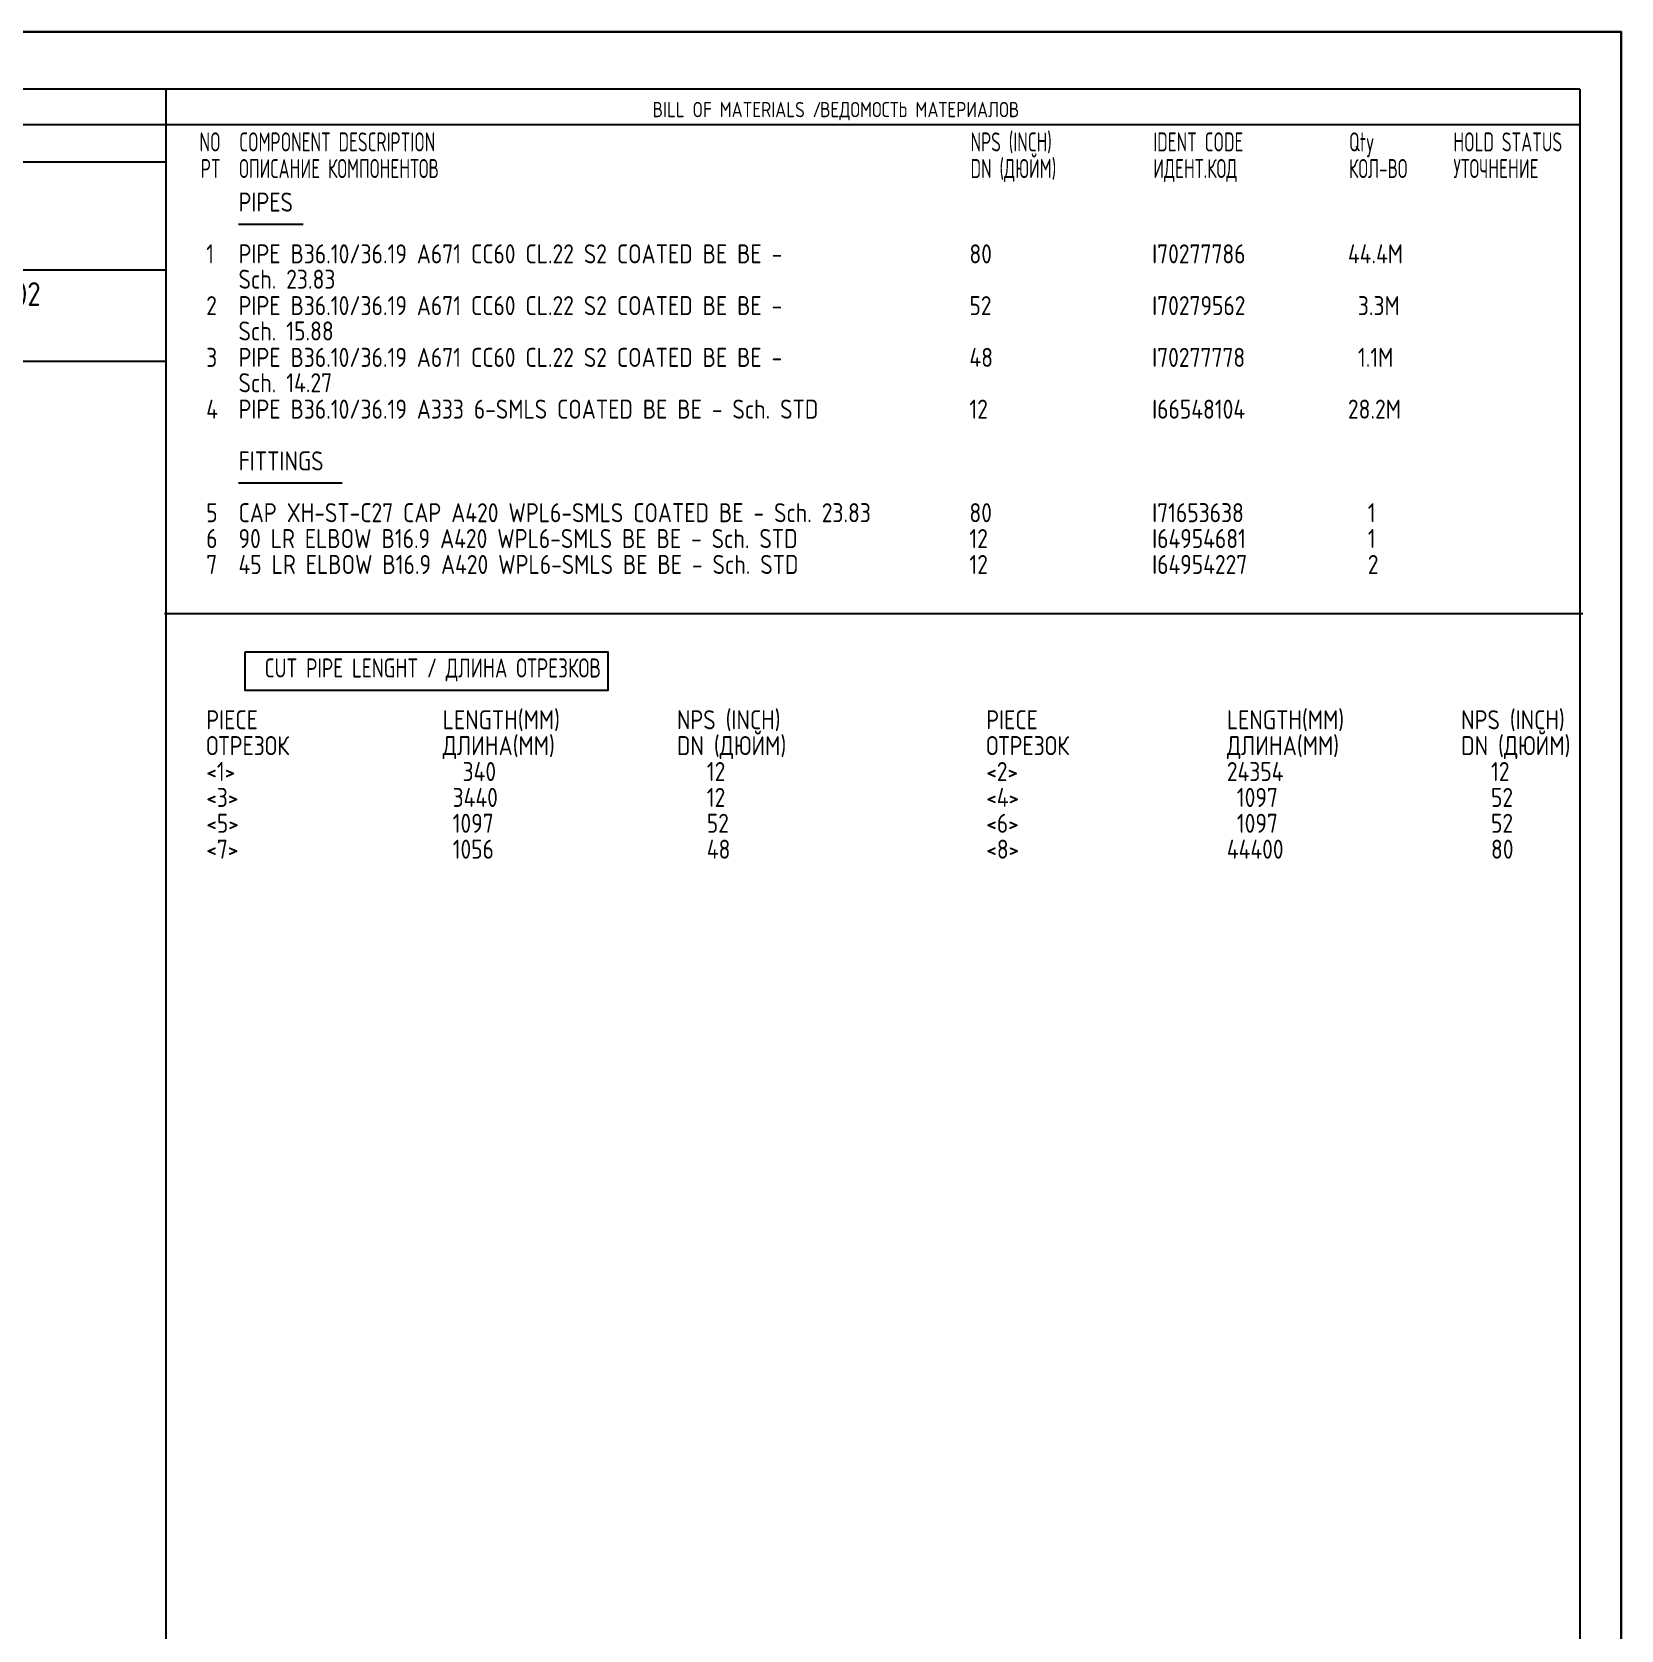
# Model space of a CAD drawing. Extents: x 0 to 594, y 0 to 420.
# Drawn here: x 385.3 to 594, y 210 to 420 of the extents above; entities that cross this region are included whole.
import ezdxf
from ezdxf.enums import TextEntityAlignment as Align

# ---------------------------------------------------------------- set-up
doc = ezdxf.new("R2010")
doc.units = 0
doc.header["$MEASUREMENT"] = 0
doc.linetypes.add('BORDER_2012_SLN$0$8001.Solid', pattern=[0])
for name, color, linetype in [('BORDER_2012_SLN$0$2', 7, 'Continuous'), ('BORDER_2012_SLN$0$GT_1', 7, 'Continuous'), ('GT_1', 7, 'Continuous')]:
    doc.layers.add(name, color=color, linetype=linetype)
for name, color, linetype, lineweight in [('BORDER_2012_SLN$0$BG_Level_1', 7, 'BORDER_2012_SLN$0$8001.Solid', 25), ('BORDER_2012_SLN$0$Level_1', 7, 'BORDER_2012_SLN$0$8001.Solid', 25), ('BORDER_2012_SLN$0$Level_18', 7, 'BORDER_2012_SLN$0$8001.Solid', 25)]:
    doc.layers.add(name, color=color, linetype=linetype, lineweight=lineweight)
doc.styles.add('BORDER_2012_SLN$0$GOST type A', font='GOST type A')
doc.styles.add('BORDER_2012_SLN$0$HTX1', font='')
doc.styles.add('HTX1', font='')
doc.styles.get('BORDER_2012_SLN$0$HTX1').set_extended_font_data('GOST type A')
doc.styles.get('HTX1').set_extended_font_data('GOST type A')

# ---------------------------------------------------------------- blocks, each defined once
blk = doc.blocks.new('BORDER_2012_SLN')
at = {"layer": 'BORDER_2012_SLN$0$2'}
blk.add_line((162.42, 407.85), (588.6, 407.85), dxfattribs=at)
at = {"layer": 'BORDER_2012_SLN$0$Level_1', "color": 7, "lineweight": -3}
for p, q in [((588.6, 412.5), (25.4, 412.5)), ((402.9, 7.5), (402.9, 412.5)), ((588.6, 412.5), (588.6, 7.5)), ((402.75, 402.9), (188.39, 402.9)), ((402.9, 388.7), (162.37, 388.68)), ((402.9, 376.7), (25.4, 376.7))]:
    blk.add_line(p, q, dxfattribs=at)
at = {"layer": 'BORDER_2012_SLN$0$Level_18', "color": 7, "lineweight": -3, "flags": 128}
blk.add_lwpolyline([(0, 0), (0, 420), (594, 420), (594, 0)], close=True, dxfattribs=at)
at = {"layer": 'BORDER_2012_SLN$0$BG_Level_1', "color": 7, "style": 'BORDER_2012_SLN$0$GOST type A'}
for s, p in [('BILL OF MATERIALS / ', (466.8, 408.8)), ('ВЕДОМОСТЬ МАТЕРИАЛОВ', (488.8, 408.8))]:
    blk.add_text(s, height=2, dxfattribs=at).set_placement(p)
at = {"layer": 'BORDER_2012_SLN$0$GT_1', "style": 'BORDER_2012_SLN$0$HTX1', "width": 0.8}
for s, p in [('NO', (410.06, 404.3)), ('PT', (410.06, 400.8))]:
    blk.add_text(s, height=2.5, dxfattribs=at).set_placement(p, align=Align.RIGHT)
for s, p in [('COMPONENT DESCRIPTION', (412.5, 404.3)), ('NPS (INCH)', (508.56, 404.3)), ('IDENT CODE', (532.56, 404.3)), ('Qty', (558.27, 404.3)), ('HOLD STATUS', (571.99, 404.3)), ('ОПИСАНИЕ КОМПОНЕНТОВ', (412.5, 400.8)), ('DN (ДЮЙМ)', (508.56, 400.8)), ('ИДЕНТ.КОД', (532.56, 400.8)), ('КОЛ-ВО', (558.27, 400.8)), ('УТОЧНЕНИЕ', (571.99, 400.8))]:
    blk.add_text(s, height=2.5, dxfattribs=at).set_placement(p)

msp = doc.modelspace()

# ---------------------------------------------------------------- linework, layer by layer
at = {"layer": 'GT_1', "flags": 128}
for points in [[(0, 0), (594, 0), (594, 420), (0, 420), (0, 0)], [(420.914, 394.704), (412.414, 394.704)], [(426.014, 360.69), (412.414, 360.69)], [(402.7, 343.573), (589, 343.573)], [(413.271, 338.527), (460.914, 338.527), (460.914, 333.48), (413.271, 333.48), (413.271, 338.527)]]:
    msp.add_lwpolyline(points, dxfattribs=at)

# ---------------------------------------------------------------- block references
at = {"linetype": 'Continuous'}
msp.add_blockref('BORDER_2012_SLN', (0, 0), dxfattribs=at)

# ---------------------------------------------------------------- texts
at = {"layer": 'GT_1', "style": 'HTX1'}
for s, height, width, p in [('PIPES', 2.5, 1.02, (412.414, 396.395)), ('  1', 2.5, 1.02, (405.557, 389.592)), ('PIPE B36.10/36.19 A671 CC60 CL.22 S2 COATED BE BE -', 2.5, 1.02, (412.414, 389.592)), ('80', 2.5, 1.02, (508.414, 389.592)), ('I70277786', 2.5, 1.02, (532.414, 389.592)), ('44.4M', 2.5, 1.02, (558.129, 389.592)), ('Sch. 23.83', 2.5, 1.02, (412.414, 386.259)), ('SLN-2725-8631-25-F-2702', 3.125, 1.02, (345, 384)), ('  2', 2.5, 1.02, (405.557, 382.789)), ('PIPE B36.10/36.19 A671 CC60 CL.22 S2 COATED BE BE -', 2.5, 1.02, (412.414, 382.789)), ('52', 2.5, 1.02, (508.414, 382.789)), ('I70279562', 2.5, 1.02, (532.414, 382.789)), (' 3.3M', 2.5, 1.02, (558.129, 382.789)), ('Sch. 15.88', 2.5, 1.02, (412.414, 379.456)), ('  3', 2.5, 1.02, (405.557, 375.986)), ('PIPE B36.10/36.19 A671 CC60 CL.22 S2 COATED BE BE -', 2.5, 1.02, (412.414, 375.986)), ('48', 2.5, 1.02, (508.414, 375.986)), ('I70277778', 2.5, 1.02, (532.414, 375.986)), (' 1.1M', 2.5, 1.02, (558.129, 375.986)), ('Sch. 14.27', 2.5, 1.02, (412.414, 372.653)), ('  4', 2.5, 1.02, (405.557, 369.184)), ('PIPE B36.10/36.19 A333 6-SMLS COATED BE BE - Sch. STD', 2.5, 1.02, (412.414, 369.184)), ('12', 2.5, 1.02, (508.414, 369.184)), ('I66548104', 2.5, 1.02, (532.414, 369.184)), ('28.2M', 2.5, 1.02, (558.129, 369.184)), ('FITTINGS', 2.5, 1.02, (412.414, 362.381)), ('  5', 2.5, 1.02, (405.557, 355.578)), ('CAP XH-ST-C27 CAP A420 WPL6-SMLS COATED BE - Sch. 23.83', 2.5, 1.02, (412.414, 355.578)), ('80', 2.5, 1.02, (508.414, 355.578)), ('I71653638', 2.5, 1.02, (532.414, 355.578)), ('  1', 2.5, 1.02, (558.129, 355.578)), ('  6', 2.5, 1.02, (405.557, 352.177)), ('90 LR ELBOW B16.9 A420 WPL6-SMLS BE BE - Sch. STD', 2.5, 1.02, (412.414, 352.177)), ('12', 2.5, 1.02, (508.414, 352.177)), ('I64954681', 2.5, 1.02, (532.414, 352.177)), ('  1', 2.5, 1.02, (558.129, 352.177)), ('  7', 2.5, 1.02, (405.557, 348.776)), ('45 LR ELBOW B16.9 A420 WPL6-SMLS BE BE - Sch. STD', 2.5, 1.02, (412.414, 348.776)), ('12', 2.5, 1.02, (508.414, 348.776)), ('I64954227', 2.5, 1.02, (532.414, 348.776)), ('  2', 2.5, 1.02, (558.129, 348.776)), ('CUT PIPE LENGHT / ДЛИНА ОТРЕЗКОВ', 2.5, 0.9, (415.843, 335.17)), ('  PIECE', 2.5, 1.02, (405.557, 328.367)), ('    LENGTH(MM)', 2.5, 1.02, (434, 328.367)), ('NPS (INCH)', 2.5, 1.02, (470, 328.367)), ('  PIECE', 2.5, 1.02, (508, 328.367)), ('    LENGTH(MM)', 2.5, 1.02, (537, 328.367)), ('NPS (INCH)', 2.5, 1.02, (573, 328.367)), ('    ДЛИНА(MM)', 2.5, 1.02, (434, 324.966)), ('DN (ДЮЙМ)', 2.5, 1.02, (470, 324.966)), ('    ДЛИНА(MM)', 2.5, 1.02, (537, 324.966)), ('DN (ДЮЙМ)', 2.5, 1.02, (573, 324.966)), ('  ОТРЕЗОК', 2.5, 1.02, (405.557, 324.966)), ('  ОТРЕЗОК', 2.5, 1.02, (508, 324.966)), ('  <1>', 2.5, 1.02, (405.557, 321.565)), ('      340', 2.5, 1.02, (434, 321.565)), ('   12', 2.5, 1.02, (470, 321.565)), ('  <2>', 2.5, 1.02, (508, 321.565)), ('    24354', 2.5, 1.02, (537, 321.565)), ('   12', 2.5, 1.02, (573, 321.565)), ('  <3>', 2.5, 1.02, (405.557, 318.163)), ('     3440', 2.5, 1.02, (434, 318.163)), ('   12', 2.5, 1.02, (470, 318.163)), ('  <4>', 2.5, 1.02, (508, 318.163)), ('     1097', 2.5, 1.02, (537, 318.163)), ('   52', 2.5, 1.02, (573, 318.163)), ('  <5>', 2.5, 1.02, (405.557, 314.762)), ('     1097', 2.5, 1.02, (434, 314.762)), ('   52', 2.5, 1.02, (470, 314.762)), ('  <6>', 2.5, 1.02, (508, 314.762)), ('     1097', 2.5, 1.02, (537, 314.762)), ('   52', 2.5, 1.02, (573, 314.762)), ('  <7>', 2.5, 1.02, (405.557, 311.361)), ('     1056', 2.5, 1.02, (434, 311.361)), ('   48', 2.5, 1.02, (470, 311.361)), ('  <8>', 2.5, 1.02, (508, 311.361)), ('    44400', 2.5, 1.02, (537, 311.361)), ('   80', 2.5, 1.02, (573, 311.361))]:
    msp.add_text(s, height=height, dxfattribs=dict(at, width=width)).set_placement(p)

doc.saveas('drawing.dxf')
